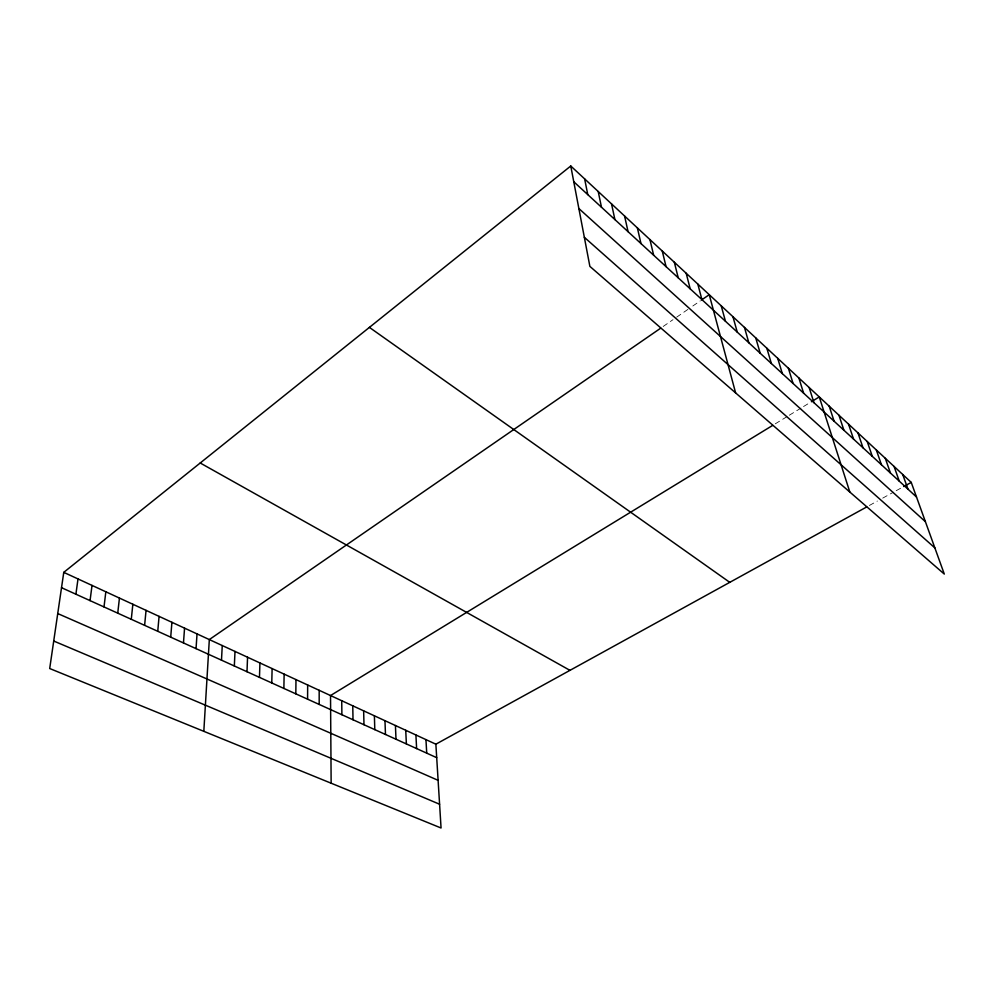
<?xml version="1.0" encoding="UTF-8"?>
<svg xmlns="http://www.w3.org/2000/svg" width="994" height="994" viewBox="0 0 994 994"><rect width="100%" height="100%" fill="white"/><g stroke="black" fill="none" stroke-linecap="round" stroke-linejoin="round"><path stroke-width="0.75" stroke-dasharray="4.97 3.73" d="M663.197 326.454L672.988 319.695M676.665 317.161L690.345 307.718M692.83 306.003L700.41 300.784M775.295 423.804L788.031 416.014M789.323 415.219L800.953 408.112M803.537 406.534L810.098 402.533M869.39 505.461L877.379 501.051M882.722 498.118L893.519 492.167M896.215 490.688L902.477 487.234"/><path stroke-width="1.49" d="M307.581 699.18L307.668 684.99M295.814 693.849L295.988 679.598M283.874 688.432L284.135 674.131M271.772 682.953L272.12 668.577M259.471 677.374L259.931 662.948M246.997 671.72L247.556 657.233M234.335 665.992L235.006 651.443M221.488 660.165L222.258 645.553M203.82 731.323L209.324 639.577L660.737 328.144M196.042 648.635L197.036 633.899M183.468 642.944L184.561 628.146M170.707 637.154L171.912 622.306M157.748 631.289L159.077 616.379M144.615 625.338L146.056 610.366M131.283 619.299L132.848 604.265M117.739 613.161L119.442 598.077M104.01 606.936L105.836 591.79M90.056 600.624L92.02 585.416M75.904 594.201L78.004 578.93M63.765 572.358L49.7 668.527L441.063 828.002L435.869 744.195L63.765 572.358L570.767 165.998L911.237 482.401L944.3 574.072L589.877 266.38L570.767 165.998M701.665 299.915L709.244 294.684L735.622 392.903M772.748 425.357L330.53 695.551L331.139 783.21M811.402 401.738L819.267 396.929L849.845 492.08M435.869 744.195L866.718 506.928M903.732 486.538L911.237 482.401M53.726 641.031L439.584 804.233M57.739 613.559L438.106 780.327M61.516 587.69L436.701 757.676M200.216 462.993L569.96 670.354M369.408 327.386L729.77 582.347M584.335 237.293L934.845 547.868M578.868 208.541L925.402 521.676M573.762 181.74L916.505 497.012M902.726 474.498L907.969 489.147M894.078 466.447L899.272 481.158M885.269 458.271L890.438 473.032M876.323 449.959L881.454 464.77M867.215 441.498L872.31 456.358M857.959 432.887L863.003 447.797M848.541 424.14L853.535 439.087M838.948 415.231L843.906 430.228M829.195 406.161L834.103 421.207M809.153 387.536L813.949 402.682M798.865 377.968L803.599 393.152M788.379 368.227L793.063 383.46M777.706 358.3L782.315 373.582M766.821 348.198L771.381 363.518M755.738 337.898L760.224 353.255M744.456 327.399L748.855 342.806M732.938 316.701L737.275 332.145M721.209 305.804L725.458 321.273M697.825 284.073L701.901 299.604M686.183 273.251L690.184 288.832M674.33 262.242L678.231 277.835M662.252 251.01L666.055 266.64M649.939 239.566L653.642 255.222M637.378 227.899L640.981 243.58M624.58 216.009L628.071 231.701M611.534 203.882L614.901 219.587M598.214 191.507L601.469 207.224M584.634 178.883L587.765 194.613M425.954 739.623L426.724 753.154M415.914 734.988L416.623 748.581M405.738 730.279L406.372 743.934M395.426 725.521L395.997 739.238M384.976 720.7L385.473 734.467M374.39 715.804L374.8 729.633M363.642 710.847L363.99 724.725M352.758 705.815L353.019 719.768M341.725 700.72L341.899 714.723M319.173 690.308L319.186 704.435"/></g></svg>
